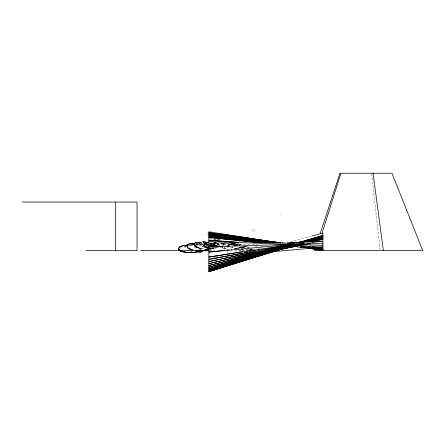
<?xml version="1.0" encoding="UTF-8"?>
<svg xmlns="http://www.w3.org/2000/svg" width="445" height="445" viewBox="0 0 445 445"><rect width="100%" height="100%" fill="white"/><g stroke="black" fill="none" stroke-linecap="round" stroke-linejoin="round"><path stroke-width="0.33" stroke-dasharray="2.23 1.67" d="M223.846 243.209L223.39 245.284M238.665 243.626L238.692 244.783M230.11 244.21L228.313 245.306L228.424 244.16M228.19 247.47L228.318 247.019M235.878 244.088L235.822 244.967M235.227 244.166L235.171 245.034M227.573 247.426L227.701 246.986M232.396 244.633L232.752 245.262L240.25 244.922M231.773 244.628L231.773 245.095M229.003 245.306L232.518 243.493L234.587 243.821L236.273 244.889L234.871 243.938L233.085 243.493L231.1 243.699L229.648 244.5L231.1 243.699M224.503 243.126L224.052 245.273M228.897 245.011L229.347 244.561L228.146 245.184M227.99 245.323L228.524 244.806M251.981 249.484L248.616 249.545M231.6 248.021L233.158 246.992M231.189 247.893L232.752 246.958M222.806 245.267L223.384 244.872M216.326 242.653L216.626 242.458L214.184 243.037L215.185 243.131L213.683 242.87L214.646 243.031M228.157 245.301L229.548 244.561L228.346 245.217M229.208 244.744L229.748 244.439M229.642 244.455L230.493 243.966M229.353 244.678L228.763 245.006M226.939 249.261C225.37 248.477 223.473 249.2 222.3 247.52M222.422 247.659L221.165 247.882L220.258 247.52M216.648 245.829L214.74 244.945L216.954 245.812L209.528 245.629M227.145 249.189L228.079 249.206M227.334 247.081L227.734 246.892M215.23 245.785C213.478 245.284 212.649 243.448 210.568 244.878L209.506 245.1M214.774 247.943L209.745 249.461M213.255 247.859L209.528 249.061M232.335 247.142L232.635 247.014M211.954 248.616L210.051 249.395M217.271 247.526L213.995 248.494L209.979 248.31M214.835 247.604L212.198 248.332L209.628 248.338M207.008 243.649L206.48 243.843M223.69 243.159L222.828 243.493L223.362 243.343C220.37 242.864 223.535 243.777 223.991 245.29M241.496 247.743L243.799 247.487L242.158 248.054M207.426 243.643L207.047 243.782M207.003 243.799L203.476 243.37M213.177 245.646L216.459 245.562M206.43 243.86L205.851 244.049M234.882 248.655L240.461 247.787L234.459 248.666M206.363 244.01L205.801 244.177M299.029 243.543L300.358 243.126M299.029 243.465L300.358 243.059M299.029 243.727L301.02 243.12M299.029 243.61L301.02 243.014M205.796 244.066L205.234 244.222M299.691 243.721L301.682 243.131M299.557 243.61L301.56 243.031M300.892 243.576L302.889 243.003M300.225 243.593L302.222 243.031M301.56 243.61L303.557 243.065M290.223 242.002L311.561 236.167M205.74 244.194L205.195 244.327M300.759 243.626L302.772 243.092M234.676 248.605L237.636 248.065M302.105 243.699L304.786 242.998M205.173 244.238L204.633 244.372M301.432 243.654L303.445 243.148M215.736 242.859L216.114 242.764L215.158 242.992M305.353 243.643L307.378 243.154M244.283 247.47L242.514 247.643M212.538 244.338L209.589 244.828L210.502 244.75L209.901 244.806M205.134 244.344L204.605 244.45M204.566 244.383L204.166 244.466M303.212 243.688L305.926 243.098M307.962 243.743L311.355 243.048M212.098 244.5L210.947 244.439L209.723 243.71M234.954 248.605L234.532 248.683L238.609 248.232M204.539 244.466L204.144 244.533M306.51 243.599L311.289 242.748M309.92 244.155L311.289 243.927M298.856 243.243L300.23 243.031M210.741 248.494L210.201 248.571A1.791 1.379 79.9 0 1 209.712 249.167M187.985 245.996L191.723 245.768M308.468 243.971L311.216 243.593M212.198 248.332L212.799 248.254L209.617 248.165L211.82 248.332M235.661 245.056L240.45 244.956M235.483 245.078L235.121 245.123L240.361 245.128M235.577 248.388L236.212 248.304M236.996 248.149L239.549 247.865M236.868 244.922L237.535 244.845M218.506 247.548L216.353 247.576M229.826 244.316L228.953 244.416L230.243 244.416L228.763 243.843L229.659 244.578L227.857 243.081M225.498 245.306L225.86 245.262M232.212 243.888L232.857 243.81M207.615 245.379L205.99 245.523M255.174 247.003L257.249 246.775M260.703 246.391L262.772 246.163M234.37 245.212L235.121 245.123L232.952 245.306M232.518 243.493L231.578 243.587L233.764 243.821L235.689 245.023M236.523 244.945L237.202 244.878M252.165 249.589L251.063 249.617M234.682 245.178C232.635 245.267 237.469 245.095 233.069 245.234M298.706 243.599L304.235 243.076M213.711 257.199L215.096 257.071M215.786 257.01L218.551 256.754M201.262 244.85L198.626 245.006M201.518 244.828L201.057 244.867M243.816 247.548L243.209 247.592M239.371 247.904L241.118 247.737M200.862 244.884L201.179 244.85M240.261 247.837L241.329 247.726M240.478 247.821L242.175 247.743M242.052 247.704L242.914 247.72M242.403 247.681L242.731 247.659M251.853 249.612L251.486 249.617L252.02 249.601M251.358 249.684L250.396 249.695M200.239 244.911L199.827 244.934M252.41 244.761L257.939 244.489M199.633 244.939L198.82 244.972M308.385 243.71L311.839 243.604M196.862 245.05L196.54 245.056M201.757 245.707L197.23 245.746M189.692 245.089L190.471 245.089M191.884 245.089L189.848 245.034M209.684 250.668L214.924 250.668M234.565 250.668L244.683 250.668M191.161 245.039L191.934 245.039M190.321 245.034L191.233 245.039M209.573 243.042L235.989 243.276M308.296 243.921L311.773 243.955M250.563 249.601L251.03 249.612M208.06 244.856L204.027 244.617M239.282 241.685L240.662 241.724M286.269 243.014L281.435 242.875L285.579 243.07M298.706 243.365L311.839 243.738M245.94 249.467L248.911 249.55M249.645 244.75L209.567 243.443L240.662 244.75M300.781 246.413L318.058 246.975M222.061 243.471L223.023 243.51L222.428 243.504L223.59 244.422L221.132 243.248L222.7 243.632L221.766 243.393M307 247.526L297.327 247.12L305.62 247.737M215.842 245.618L209.729 244.694M241.44 249.717L247.57 250.062M219.93 239.404L208.877 238.787L219.93 239.505M242.047 246.413L243.293 246.497M196.017 244.4L199.199 244.672M223.384 239.727L226.149 239.911M318.058 245.863L322.202 246.13L318.748 245.84M210.357 245.69L210.708 245.718L210.118 245.673M246.625 249.995L247.492 250.057M300.091 246.597L311.839 247.42M284.889 243.104L281.435 242.825L283.504 243.048M243.376 246.508L245.445 246.725M244.01 246.447L246.085 246.669M204.35 244.539L208.06 244.783L204.033 244.511M309.075 245.868L318.058 246.669M215.397 245.501L210.619 244.694M205.323 245.234L208.36 245.529M200.378 244.783L201.574 244.895M200.561 244.183L200.879 244.21M200.228 244.261L200.856 244.322M198.659 244.11L195.728 243.81M198.409 243.971L198.709 243.999L196.123 243.732M300.091 246.741L307.69 247.52M311.15 245.89L318.058 246.602M299.402 246.969L305.62 247.626M197.524 243.877L198.108 243.938M304.235 245.868L314.604 247.008M306.41 247.526L299.541 246.975L305.721 247.759L300.23 246.992M281.685 242.903L283.059 243.07M305.721 245.829L315.338 247.003M303.662 246.174L311.216 247.142M305.721 247.548L300.23 246.836L305.721 247.615M303.662 246.002L311.216 247.036M239.243 250.329L242.748 250.869M251.447 249.111L252.093 249.2M214.362 245.39L211.364 244.85M302.973 246.402L311.216 247.576M251.091 249.2L251.981 249.328M245.529 246.736L247.67 247.114M246.168 246.68L248.321 247.064M303.662 246.374L311.216 247.503M301.599 246.458L308.468 247.509M241.335 246.875L245.217 247.62M248.032 249.178L251.525 249.773L250.969 249.639M301.599 246.38L309.158 247.565M300.23 246.791L305.721 247.681M204.706 243.999L208.21 244.655M203.432 243.17L204.628 243.415M204.388 243.365L207.114 243.938M211.114 244.8L210.118 244.589M206.614 243.832L207.615 244.044M206.458 243.988L207.971 244.316M207.364 243.988L208.121 244.155M210.368 244.644L209.617 244.483M210.018 245.023L213.617 245.812M244.322 248.088L243.014 247.748M248.393 247.081L250.135 247.542M247.748 247.131L249.25 247.52M243.437 248.082L242.275 247.776M240.99 247.832L242.041 248.082L239.21 247.203L240.011 247.537M241.201 249.762L243.432 250.279M243.727 250.135L242.108 249.756M212.343 245.501L214.067 245.918M210.24 243.526L215.302 245.156M241.34 247.921L242.392 248.199M214.234 242.959L218.64 244.533L217.071 243.86L217.828 244.194M209.639 242.903L212.599 243.888M209.823 242.959L210.924 243.315M209.706 243.187L212.871 244.288M211.108 243.376L212.037 243.693M242.642 247.631L241.312 247.064M241.935 247.665L240.962 247.275M238.832 247.103L239.655 247.387M212.226 243.76L214.451 244.583M212.782 243.955L215.191 244.872M212.871 244.288L216.782 245.846M214.051 242.564L219.196 245.323M214.824 244.728L215.931 245.173M215.564 245.023L216.303 245.323M216.12 245.245L216.676 245.473M216.487 245.401L217.421 245.79M217.95 244.233L219.663 245.145L219.14 244.828M229.409 245.429L228.936 245.173L229.114 244.138M220.981 243.059L223.29 245.278M227.067 243.059L227.923 243.665M227.734 243.009L228.591 243.61M219.14 244.767L214.718 242.503L219.964 245.351M222.862 243.921L223.462 244.394M233.085 243.493L233.881 244.133M211.547 245.913L209.673 243.754M212.182 245.829L210.313 243.671M243.359 246.43L243.96 247.181M244.032 246.38L245.201 247.542L244.138 246.474L244.617 247.12M222.628 243.676L223.162 244.138M252.27 248.621L252.638 249.061M251.62 248.688L252.02 249.222M235.416 244.222L236.134 244.906M236.095 244.722L237.168 245.74M238.114 248.01L238.592 248.466M218.061 245.824L216.748 243.104M222.183 247.387L222.628 247.921M218.323 245.329L217.399 243.02M224.758 246.942L225.22 248.449M224.102 247.008L224.569 248.521M239.404 244.961L239.321 244.566M371.603 173.923L380.13 249.984M228.958 256.281A105.354 5.646 83.4 0 1 228.986 253.255M227.818 252.96A106.227 5.857 83.1 0 1 227.957 250.246M212.248 246.397A82.598 28.747 -63.9 0 1 209.856 246.185M213.828 241.24A82.942 27.095 -58.9 0 1 211.03 242.297M210.101 248.366A66.628 38.837 67.8 0 1 209.706 248.627M212.671 247.921A2.064 1.68 79.4 0 1 210.713 248.605M210.479 247.965A67.401 38.687 57.8 0 1 209.562 248.193M212.46 246.83A58.807 29.52 86.5 0 1 209.445 248.488M215.285 247.548A2.342 1.964 78.9 0 1 213.227 247.954M213.378 248.416A58.623 30.043 79.1 0 1 209.695 249.033M228.691 244.622A3.032 2.642 78.2 0 1 227.851 245.312M232.195 243.871A3.121 2.692 78.4 0 1 229.325 244.65M243.638 236.751A92.087 5.635 -31.3 0 1 241.49 237.78M235.666 243.048A3.187 2.698 78.8 0 1 232.835 243.91M252.471 231.166A92.271 4.773 -36.6 0 1 254.779 229.253M238.765 242.158A109.314 12.093 -27.6 0 1 237.013 242.33M236.39 244.961A56.626 6.458 -19.1 0 1 236.818 244.522M215.33 247.431A81.079 1.786 5.7 0 1 216.203 247.531M242.859 249.528A92.727 0.784 0.5 0 1 241.112 249.539M237.719 244.778A56.126 6.347 -16.1 0 1 236.896 244.639M247.715 237.519A108.841 10.919 -32.3 0 1 248.766 236.573M234.092 244.655A63.841 3.86 -21.6 0 1 235.739 243.632M238.581 245.167A50.752 3.365 22.5 0 1 240.623 246.385M239.099 245.078A51.403 3.243 18.4 0 1 236.467 244.505M238.748 243.081A63.307 3.677 -19.1 0 1 236.373 243.571M231.561 244.138A113.926 13.784 43 0 1 232.179 244.166M220.381 239.115A72.596 4.645 18 0 1 219.541 238.909M231.061 249.601A110.015 17.867 77.2 0 1 231.45 248.916M229.848 248.282A104.419 17.299 75.2 0 1 230.582 247.787M231.144 251.041A102.962 16.693 76.6 0 1 231.917 249.2M207.275 234.115A74.788 3.966 24.7 0 1 208.421 234.693M280.611 214.518A82.731 0.495 -29.5 0 1 280.161 214.774M228.202 246.892A109.064 12.632 37.9 0 1 228.441 246.975M225.593 242.614A101.627 3.827 23.8 0 1 223.963 242.13M224.413 241.724A102.183 3.549 25 0 1 225.982 242.686M224.591 248.11A90.663 10.786 29.1 0 1 226.038 248.538M230.427 251.458A89.729 10.101 37.4 0 1 229.52 250.49M224.808 249.317A72.947 9.034 27.6 0 1 222.884 247.893M215.169 246.441A54.741 21.404 -83 0 1 212.226 247.826M215.469 245.084A55.447 21.66 -79.9 0 1 211.92 247.103M307.189 247.559L300.364 246.469L307.189 247.548"/><path stroke-width="0.67" d="M178.89 248.555L179.101 249.489M178.896 248.533L179.296 247.643M193.992 243.827L194.17 244.934L194.966 245.957M194.649 243.732C194.81 246.691 198.542 247.715 200.856 248.633M316.523 250.668L317.146 248.683M321.941 233.464L340.915 173.239M315.205 248.699L314.559 250.668L422.75 250.668L391.973 173.239L339.969 173.239L320.155 233.608M179.574 247.359L182.995 245.712L187.579 245.1M185.604 246.63L185.927 246.358L184.708 247.036L185.715 246.597M179.218 247.186L178.239 248.939M179.229 247.181L179.975 246.708M193.013 244.583L192.613 244.867L193.642 244.183L192.379 244.884L193.67 244.405L192.78 244.717M179.991 246.702L182.339 245.779M194.782 242.937L197.775 242.453L201.39 242.775M195.466 242.853L197.791 242.508L201.385 242.953M205.651 250.018L208.577 249.133L206.964 249.678M206.925 249.695L206.152 249.934M297.043 243.982L208.877 271.75L208.877 231.773L278.247 242.72M316.929 237.719L313.614 238.765L318.253 237.296M296.376 244.155L208.877 271.595L297.043 244.16M208.877 270.788L295.052 244.099M301.02 242.214L322.892 235.477L300.358 242.275L322.892 238.025L304.569 241.813M214.84 269.397L212.855 270.009L214.84 269.414M221.471 267.356L224.786 266.333M228.763 265.109L297.043 244.077M220.142 267.795L224.786 266.383M227.434 265.57L297.705 244.133M205.59 250.034L204.822 250.262M206.096 249.951L202.047 250.607M294.39 244.071L208.877 269.865L295.052 243.999M301.02 242.208L322.892 235.644L300.225 242.208M240.033 261.332L241.357 260.931M248.649 258.74L249.973 258.345M255.942 256.554L297.705 244.01M231.411 263.996L232.741 263.601M240.033 261.438L241.357 261.043M242.681 260.648L245.996 259.663M248.649 258.879L253.288 257.499M254.618 257.104L298.367 244.116M255.547 256.398L257.549 255.819M271.55 251.748L298.222 243.999M293.555 244.138L208.877 268.663L294.223 244.155M300.892 242.241L322.892 235.928L299.557 242.33M206.747 249.873L203.994 250.496M248.215 258.679L249.55 258.295M255.547 256.576L258.884 255.619M262.884 254.473L266.216 253.517M267.551 253.138L298.89 244.149M182.35 245.779L186.511 245.134M264.219 253.633L266.216 253.077M272.885 251.214L276.885 250.101M278.887 249.545L298.222 244.149M204.789 250.329L204.505 250.407M270.221 250.379L208.877 267.211L294.056 244.127M271.55 250.012L284.889 246.352M286.224 245.99L292.888 244.16M255.547 256.248L257.549 255.697M270.221 252.22L299.557 244.16M312.223 235.984L322.892 233.069L322.892 250.357L308.468 248.076L322.892 250.018L309.158 248.093M300.759 242.308L322.892 236.312L299.418 242.33M203.905 250.518L203.159 250.719M204.422 250.435L202.798 250.846M275.945 250.218L277.285 249.862M279.972 249.15L283.993 248.082M286.007 247.548L298.751 244.16M271.25 251.748L299.418 244.4M203.131 250.724L201.897 251.058M206.196 249.957L207.203 249.756M273.263 249.033L208.877 265.543L294.056 244.066M274.604 248.688L278.626 247.659M279.972 247.314L281.98 246.797M288.688 245.078L290.702 244.566M300.759 242.375L322.892 236.796L299.279 242.358M279.972 249.033L283.993 248.021M286.675 247.348L299.418 244.155M200.072 243.493L199.143 243.721L199.816 243.571M202.303 250.93L202.742 250.863M202.291 250.93L200.294 251.392M269.598 252.243L301.977 244.45M261.499 251.264L208.877 263.663L293.884 244.06M264.875 250.468L270.944 249.039M276.339 247.765L279.043 247.131M303.329 241.88L322.892 237.369L299.819 242.275M201.457 251.125L198.82 251.653M201.88 251.063L201.513 251.141M206.28 249.984L205.351 250.173M253.667 252.087L208.877 261.61L293.711 244.06M275.388 250.446L278.103 249.89M279.46 249.612L303.891 244.583M202.481 241.896L204.706 241.946L208.432 242.798M209.122 249.15L207.492 249.406M205.262 250.168L201.947 250.646M200.217 251.408L199.399 251.559M243.014 253.005L208.877 259.407L293.539 244.071M244.377 252.749L247.793 252.109M249.156 251.853L250.524 251.597M253.934 250.958L255.302 250.696M308.557 241.351L322.892 238.754L303.779 241.824M198.898 251.642L199.332 251.57M203.159 241.824L208.922 242.692M198.592 251.698L197.947 251.803M279.883 249.172L307.873 244.5M198.459 251.72L198.008 251.792M242.33 251.692L208.877 257.065L293.361 244.088M246.424 251.036L248.477 250.707M249.84 250.49L251.208 250.268M252.571 250.051L253.934 249.829M258.033 249.172L259.396 248.955M196.34 252.037L197.747 251.831M311.216 241.346L322.892 239.549L289.723 243.198M197.686 251.837L196.879 251.948M208.889 249.217L206.269 249.489M196.306 252.037L196.762 251.965M196.028 252.076L195.121 252.154M191.066 243.643C183.891 243.793 186.983 249.673 192.307 249.906M195.895 252.07L195.438 252.12M195.349 252.154L193.764 252.309M224.769 250.346L208.877 252.098L293.872 244.06M227.534 250.046L228.914 249.89M195.088 252.154L194.315 252.226M311.839 242.358L322.892 241.312L286.958 243.07M271.066 251.909L322.892 247.131L318.748 246.997M194.22 252.232L193.419 252.293M193.653 252.315L192.913 252.371M207.67 249.361L206.858 249.411M193.403 252.293L192.568 252.343M192.83 252.376L191.984 252.421L192.524 252.343M186.516 245.134L187.512 245.1M222.695 246.213L208.877 246.886L296.637 244.088M226.844 246.007L229.603 245.874M191.856 243.587L194.148 243.654M311.839 243.604L322.892 243.248M191.133 252.454L191.756 252.432L190.833 252.393M191.105 252.454L188.613 252.46M190.816 252.393L190.076 252.393M22.25 202.041L137.027 202.041L137.027 250.668L85.891 250.668M140.82 250.668L209.189 250.668M189.987 252.393L189.253 252.382M189.225 252.382L188.469 252.36M286.958 243.037L292.487 243.192M188.597 252.46L187.89 252.432M208.877 241.629L322.892 245.295M311.839 247.726L322.892 248.188L315.294 247.659M188.458 252.36L187.629 252.315M187.796 252.426L187.084 252.387M269.687 242.186L271.756 242.303L269.687 242.063M273.141 242.375L274.521 242.453M276.595 242.57L280.05 242.764M187.606 252.309L186.878 252.259M187.039 252.387L186.294 252.332M238.587 242.303L208.877 240.228L235.822 242.319M194.565 243.576C190.911 242.525 183.179 245.846 189.993 248.85M269.687 241.874L271.756 242.041M273.141 242.152L275.216 242.325M276.595 242.436L280.739 242.77M186.867 252.259L186.055 252.176M186.227 252.326L184.013 252.054M261.393 242.775L208.877 237.391L259.318 242.731M311.839 247.948L322.892 249.083L309.764 248.06L322.892 249.45L311.216 248.088M269.687 241.624L271.756 241.841M273.141 241.98L280.739 242.764M273.141 242.447L274.521 242.597M186.032 252.176L185.309 252.087M265.198 242.72L208.877 236.145L263.824 242.709M309.158 248.126L322.892 249.767L309.842 248.076M256.954 239.894L262.45 240.561M263.824 240.728L265.882 240.979M267.256 241.145L280.311 242.736M269.32 241.78L271.378 242.041M268.63 242.748L208.877 235.027L267.946 242.792M185.287 252.087L184.608 251.987M243.22 237.702L244.594 237.891M252.832 239.021L280.311 242.792M270.694 242.709L208.877 234.048L270.004 242.709M256.954 239.844L277.563 242.781L234.977 236.251M322.892 250.207L307.784 248.065L322.892 250.318M218.489 233.681L219.863 233.886M221.237 234.092L225.359 234.704M226.733 234.91L279.621 242.792M208.877 233.225L272.752 242.736M223.301 234.459L225.359 234.776M226.733 234.988L228.107 235.194M229.481 235.405L230.855 235.616M232.229 235.828L233.603 236.039M208.877 232.574L274.126 242.753M184.525 251.97L183.896 251.859M183.924 252.042L183.296 251.931M209.011 248.243C206.118 247.615 202.864 246.152 201.613 243.298M183.813 251.842L183.212 251.714M183.212 251.915L182.606 251.781M183.134 251.698L182.561 251.553M182.528 251.764L181.949 251.62M209.017 248.043L206.007 246.892L203.332 244.917M192.924 249.834L190.004 248.85M181.877 251.597L181.332 251.436M182.489 251.531L181.944 251.369M200.244 248.705L195.566 246.463M181.265 251.414L180.753 251.23M181.877 251.347L180.848 250.936M180.692 251.208L180.225 251.002M180.169 250.98L179.747 250.758M180.798 250.908L179.135 249.55M179.652 250.702L179.329 250.49M179.291 250.468L178.489 249.634M178.456 249.573L178.25 248.994M373.055 173.239L383.39 250.668M115.65 202.041L115.65 250.668M208.922 249.384A1.791 1.379 79.9 0 1 208.549 249.272M203.994 244.366A47.476 6.953 21.1 0 1 205.94 244.45M203.838 243.927A46.185 6.38 31.6 0 1 206.085 244.472M204.461 243.843A45.774 6.619 37.9 0 1 203.682 242.208M208.471 246.079A46.564 6.464 29.9 0 1 206.842 244.533M210.619 245.868A56.877 8.883 16.4 0 1 208.549 244.622M204.566 244.95A65.315 12.232 4.8 0 1 203.971 244.466M205.729 250.952A72.719 33.687 -67.4 0 1 202.848 250.029M202.214 250.83A81.368 35.222 -56.5 0 1 199.766 249.422M194.966 246.536A47.092 10.875 -4 0 1 194.493 246.007M195.872 244.739A37.997 6.72 22.1 0 1 198.264 244.75M196.974 244.895A37.514 6.953 30.8 0 1 196 243.142M205.479 246.424A80.584 33.125 -48.6 0 1 202.28 246.486M207.821 246.78A72.079 31.784 -59.3 0 1 204.539 247.331M208.905 249.117A66.628 38.837 67.8 0 1 206.819 250.196M201.29 252.643A81.474 43.493 -65.6 0 1 198.598 252.343M199.004 251.097A81.446 40.323 -56 0 1 195.505 250.785M194.103 252.855A88.944 43.143 -53.2 0 1 191.228 251.453M190.749 244.472A111.417 32.107 -65.1 0 1 191.561 244.322M198.348 247.147A88.249 40.061 -44.7 0 1 194.821 247.12M199.922 250.307A80.695 39.644 -55 0 1 196.384 250.168M202.731 248.633A80.278 40.489 -58.1 0 1 200.4 248.966M208.638 248.388A67.401 38.687 57.8 0 1 206.753 248.677M266.216 253.3L264.219 253.878L266.216 253.316M320.161 249.634L318.798 249.417L320.161 249.634M322.892 250.068L321.529 249.851L322.892 250.068"/></g></svg>
